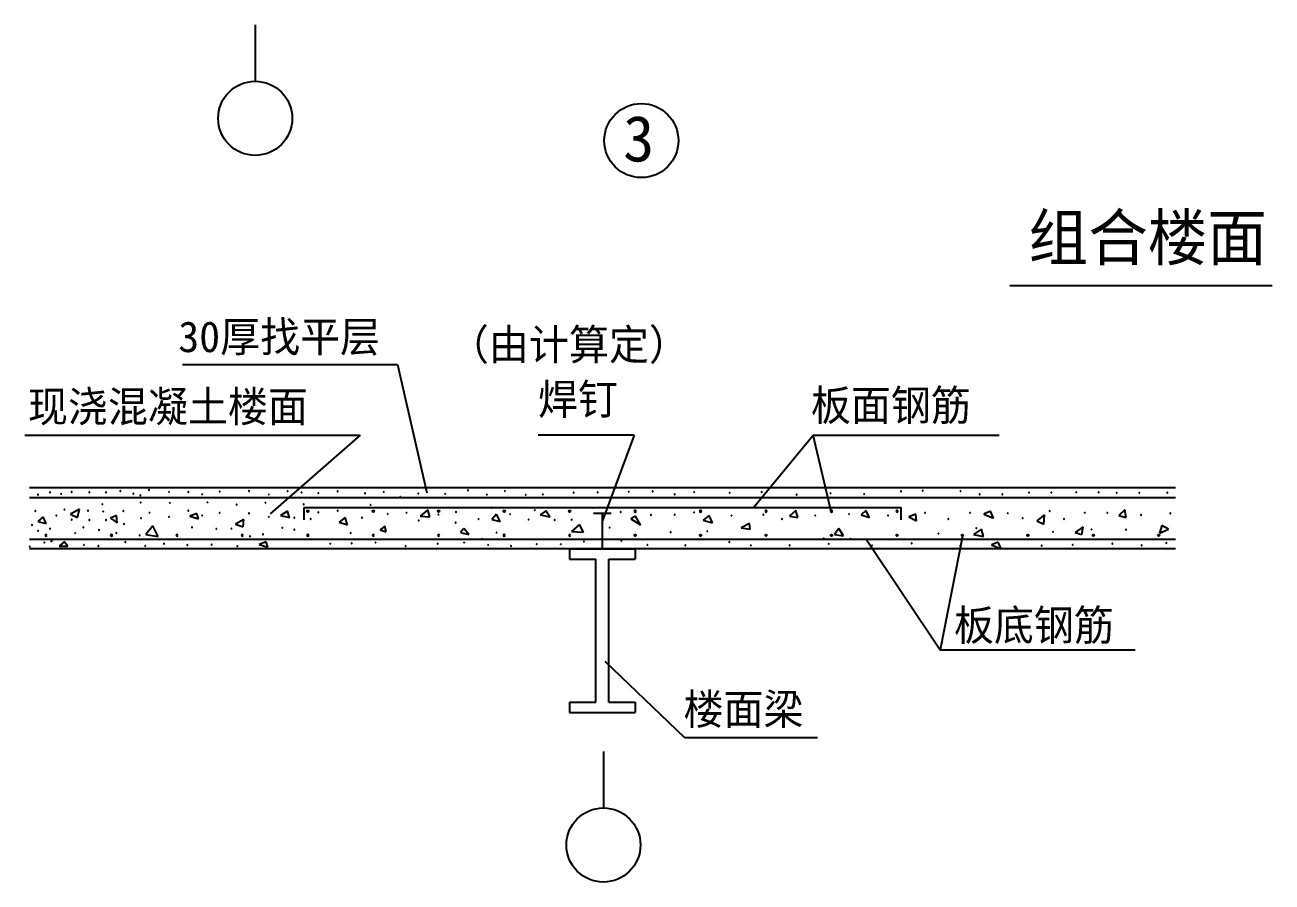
# Model space of a CAD drawing. Header units: metres. Extents: x -839 to 6628, y 668 to 11723.
# Drawn here: x -746 to 3065, y 5649 to 8267 of the extents above; entities that cross this region are included whole.
import ezdxf

# ---------------------------------------------------------------- set-up
doc = ezdxf.new("R2010")
doc.units = ezdxf.units.M
for name, color, linetype in [('HZ', 7, 'Continuous'), ('TEXT', 6, 'Continuous'), ('WALL', 2, 'Continuous'), ('WINDOW', 4, 'Continuous')]:
    doc.layers.add(name, color=color, linetype=linetype)

msp = doc.modelspace()

# ---------------------------------------------------------------- linework, layer by layer
msp.add_line((2263.25, 7470.67), (3064.63, 7470.67))
at = {"layer": 'HZ'}
msp.add_circle((1137.47, 7913.62), 113.13, dxfattribs=at)
at = {"layer": 'TEXT'}
for p, q in [((-42.49, 8266.83), (-42.49, 8094.85)), ((1021.57, 6047.65), (1021.57, 5875.67))]:
    msp.add_line(p, q, dxfattribs=at)
for centre in [(-42.49, 7981.71), (1021.57, 5762.54)]:
    msp.add_circle(centre, 113.13, dxfattribs=at)
at = {"layer": 'WALL'}
for p, q in [((918.4, 6667), (1118.4, 6667)), ((918.4, 6667), (918.4, 6635.32)), ((918.4, 6635.32), (998.4, 6635.32)), ((998.4, 6199), (998.4, 6635.32)), ((1038.4, 6199), (1038.4, 6635.32)), ((1038.4, 6635.32), (1118.4, 6635.32)), ((1118.4, 6667), (1118.4, 6635.32)), ((918.4, 6199), (918.4, 6167)), ((918.4, 6199), (998.4, 6199)), ((1038.4, 6199), (1118.4, 6199)), ((1118.4, 6199), (1118.4, 6167)), ((918.4, 6167), (1118.4, 6167))]:
    msp.add_line(p, q, dxfattribs=at)
at = {"layer": 'WINDOW'}
for p, q in [((-264.14, 7229.56), (392.19, 7229.56)), ((392.19, 7229.56), (481.78, 6838.12)), ((-746.01, 7014.42), (277.8, 7014.42)), ((277.8, 7014.42), (3.78, 6774.08)), ((1115.48, 7014.42), (822.04, 7014.42)), ((1115.48, 7014.42), (1018.4, 6753.98)), ((1480.32, 6793), (1662.04, 7014.42)), ((1717.61, 6781.4), (1662.04, 7014.42)), ((1662.04, 7014.42), (2230.89, 7014.42)), ((2769.32, 6853), (-732.53, 6853)), ((2769.32, 6823), (-732.53, 6823)), ((-579.17, 6787.83), (-606.35, 6773.2)), ((-585.44, 6762.76), (-579.17, 6787.83)), ((106.7, 6793), (1931.55, 6793)), ((106.7, 6755.12), (106.7, 6793)), ((484.89, 6785.71), (461.99, 6766.98)), ((491.14, 6764.9), (484.89, 6785.71)), ((847.19, 6783.63), (828.45, 6771.14)), ((1609.28, 6783.63), (1590.54, 6766.98)), ((1615.53, 6762.82), (1609.28, 6783.63)), ((1823.75, 6783.63), (1809.17, 6771.14)), ((1834.16, 6762.82), (1823.75, 6783.63)), ((1931.55, 6755.12), (1931.55, 6793)), ((2614.98, 6785.71), (2596.25, 6769.06)), ((2619.15, 6762.82), (2614.98, 6785.71)), ((-689.97, 6764.85), (-706.7, 6750.22)), ((-706.7, 6750.22), (-681.61, 6743.95)), ((-681.61, 6743.95), (-689.97, 6764.85)), ((-606.35, 6773.2), (-585.44, 6762.76)), ((-466.28, 6769.03), (-485.09, 6760.67)), ((-485.09, 6760.67), (-464.18, 6746.04)), ((-464.18, 6746.04), (-466.28, 6769.03)), ((-221.12, 6774.6), (-242.58, 6766.94)), ((-242.58, 6766.94), (-215.4, 6758.58)), ((-215.4, 6758.58), (-221.12, 6774.6)), ((-77.3, 6756.58), (-102.29, 6742.01)), ((-79.39, 6733.69), (-77.3, 6756.58)), ((55.96, 6781.55), (35.14, 6769.06)), ((35.14, 6769.06), (62.2, 6762.82)), ((62.2, 6762.82), (55.96, 6781.55)), ((232.94, 6762.82), (214.2, 6748.25)), ((214.2, 6748.25), (239.19, 6739.93)), ((239.19, 6739.93), (232.94, 6762.82)), ((461.99, 6766.98), (491.14, 6764.9)), ((695.19, 6773.22), (680.62, 6756.58)), ((680.62, 6756.58), (705.6, 6750.34)), ((705.6, 6750.34), (695.19, 6773.22)), ((828.45, 6771.14), (857.61, 6764.9)), ((857.61, 6764.9), (845.76, 6782.68)), ((991.26, 6775.54), (1045.53, 6775.54)), ((1018.4, 6667), (1018.4, 6775.54)), ((1119.72, 6766.62), (1105.39, 6758.66)), ((1105.39, 6758.66), (1134.54, 6739.93)), ((1134.54, 6739.93), (1119.72, 6766.62)), ((1344.84, 6769.06), (1326.1, 6754.5)), ((1326.1, 6754.5), (1355.25, 6746.17)), ((1355.25, 6746.17), (1344.84, 6769.06)), ((1590.54, 6766.98), (1615.53, 6762.82)), ((1809.17, 6771.14), (1834.16, 6762.82)), ((1975.75, 6773.22), (1954.93, 6764.9)), ((1954.93, 6764.9), (1977.83, 6752.42)), ((1977.83, 6752.42), (1975.75, 6773.22)), ((2204.38, 6781.72), (2183.97, 6773.22)), ((2183.97, 6773.22), (2213.12, 6760.74)), ((2213.12, 6760.74), (2204.38, 6781.72)), ((2369.28, 6771.14), (2346.38, 6752.42)), ((2346.38, 6752.42), (2367.2, 6742.01)), ((2367.2, 6742.01), (2369.28, 6771.14)), ((2596.25, 6769.06), (2619.15, 6762.82)), ((-355.47, 6737.69), (-376.38, 6710.53)), ((-376.38, 6710.53), (-338.75, 6704.26)), ((-338.75, 6704.26), (-355.47, 6737.69)), ((-102.29, 6742.01), (-79.39, 6733.69)), ((353.71, 6735.77), (339.14, 6725.37)), ((339.14, 6725.37), (357.88, 6719.12)), ((357.88, 6719.12), (353.71, 6735.77)), ((595.25, 6729.53), (584.84, 6717.04)), ((584.84, 6717.04), (609.82, 6710.8)), ((609.82, 6710.8), (595.25, 6729.53)), ((948.61, 6741.01), (923.63, 6720.2)), ((923.63, 6720.2), (961.11, 6718.12)), ((961.11, 6718.12), (948.61, 6741.01)), ((1467.69, 6744.09), (1442.7, 6731.61)), ((1442.7, 6731.61), (1469.77, 6727.45)), ((1469.77, 6727.45), (1467.69, 6744.09)), ((1740.46, 6729.53), (1727.97, 6710.8)), ((1727.97, 6710.8), (1755.03, 6706.64)), ((1755.03, 6706.64), (1740.46, 6729.53)), ((2119.33, 6711.18), (2050.31, 6358.45)), ((2176.86, 6727.45), (2151.88, 6710.8)), ((2151.88, 6710.8), (2183.11, 6704.56)), ((2183.11, 6704.56), (2176.86, 6727.45)), ((2487.97, 6733.69), (2462.98, 6717.04)), ((2462.98, 6717.04), (2483.81, 6710.8)), ((2483.81, 6710.8), (2487.97, 6733.69)), ((2727.42, 6737.85), (2721.18, 6714.96)), ((2721.18, 6714.96), (2748.25, 6727.45)), ((2748.25, 6727.45), (2727.42, 6737.85)), ((-732.53, 6697), (2769.32, 6697)), ((-668.12, 6692.51), (-662.85, 6688.88)), ((-625.16, 6689.55), (-641.88, 6674.92)), ((-641.88, 6674.92), (-614.7, 6674.92)), ((-614.7, 6674.92), (-626.48, 6688.39)), ((-9.19, 6688.01), (-30.65, 6680.35)), ((-30.65, 6680.35), (-3.47, 6672)), ((-3.47, 6672), (-9.19, 6688.01)), ((1826.09, 6693.76), (2050.31, 6358.45)), ((2227.89, 6687.77), (2207.48, 6679.27)), ((2207.48, 6679.27), (2236.63, 6666.78)), ((2236.63, 6666.78), (2227.89, 6687.77)), ((2769.32, 6667), (-732.53, 6667)), ((2050.31, 6358.45), (2646.85, 6358.45)), ((1270.51, 6089.97), (1027.02, 6322.63)), ((1675.95, 6089.97), (1270.51, 6089.97))]:
    msp.add_line(p, q, dxfattribs=at)
for points in [[(-706.82, 6832.63, 1), (-705.82, 6832.63, 1)], [(-669.69, 6839.5, 1), (-668.69, 6839.5, 1)], [(-635.87, 6834.72, 1), (-634.87, 6834.72, 1)], [(-603.68, 6840.79, 1), (-602.68, 6840.79, 1)], [(-550.05, 6839.42, 1), (-549.05, 6839.42, 1)], [(-499.16, 6839.42, 1), (-498.16, 6839.42, 1)], [(-455.24, 6843.61, 1), (-454.24, 6843.61, 1)], [(-415.02, 6835.78, 1), (-414.02, 6835.78, 1)], [(-393.84, 6830.36, 1), (-392.84, 6830.36, 1)], [(-367.71, 6846.85, 1), (-366.71, 6846.85, 1)], [(-306.63, 6841.05, 1), (-305.63, 6841.05, 1)], [(-247.5, 6840.78, 1), (-246.5, 6840.78, 1)], [(-204.87, 6833.79, 1), (-203.87, 6833.79, 1)], [(-151.24, 6842.04, 1), (-150.24, 6842.04, 1)], [(-61.85, 6843.91, 1), (-60.85, 6843.91, 1)], [(-1.34, 6832.92, 1), (-0.34, 6832.92, 1)], [(56.25, 6843.18, 1), (57.25, 6843.18, 1)], [(98.89, 6839.06, 1), (99.89, 6839.06, 1)], [(149.94, 6836.9, 1), (150.94, 6836.9, 1)], [(209.07, 6842.4, 1), (210.07, 6842.4, 1)], [(292.27, 6836.63, 1), (293.27, 6836.63, 1)], [(350.03, 6840.75, 1), (351.03, 6840.75, 1)], [(400.29, 6825.08, 1), (401.29, 6825.08, 1)], [(455.3, 6836.08, 1), (456.3, 6836.08, 1)], [(537.46, 6834.9, 1), (538.46, 6834.9, 1)], [(607.6, 6845.9, 1), (608.6, 6845.9, 1)], [(664.96, 6832.58, 1), (665.96, 6832.58, 1)], [(719.97, 6843.58, 1), (720.97, 6843.58, 1)], [(783.71, 6831.89, 1), (784.71, 6831.89, 1)], [(835.97, 6833.27, 1), (836.97, 6833.27, 1)], [(930.26, 6838.21, 1), (931.26, 6838.21, 1)], [(1003.15, 6839.58, 1), (1004.15, 6839.58, 1)], [(1098.64, 6841.39, 1), (1099.64, 6841.39, 1)], [(1171.53, 6842.76, 1), (1172.53, 6842.76, 1)], [(1239.11, 6833.38, 1), (1240.11, 6833.38, 1)], [(1298.24, 6840.26, 1), (1299.24, 6840.26, 1)], [(1406.75, 6838.14, 1), (1407.75, 6838.14, 1)], [(1504.39, 6840.89, 1), (1505.39, 6840.89, 1)], [(1611.86, 6832.51, 1), (1612.86, 6832.51, 1)], [(1715, 6836.63, 1), (1716, 6836.63, 1)], [(1817.75, 6834.38, 1), (1818.75, 6834.38, 1)], [(1930.52, 6842.63, 1), (1931.52, 6842.63, 1)], [(1996.71, 6844.51, 1), (1997.71, 6844.51, 1)], [(2112.23, 6843.13, 1), (2113.23, 6843.13, 1)], [(2170.95, 6833.25, 1), (2171.95, 6833.25, 1)], [(2239.72, 6833.25, 1), (2240.72, 6833.25, 1)], [(2321.12, 6838.88, 1), (2322.12, 6838.88, 1)], [(2389.88, 6838.88, 1), (2390.88, 6838.88, 1)], [(2465.71, 6839.55, 1), (2466.71, 6839.55, 1)], [(2534.47, 6839.55, 1), (2535.47, 6839.55, 1)], [(2589.49, 6838.1, 1), (2590.49, 6838.1, 1)], [(2658.25, 6838.1, 1), (2659.25, 6838.1, 1)], [(2744.48, 6838.18, 1), (2745.48, 6838.18, 1)], [(-715.07, 6782.47, 1), (-714.07, 6782.47, 1)], [(-625.68, 6786.6, 1), (-624.68, 6786.6, 1)], [(-554.17, 6783.85, 1), (-553.17, 6783.85, 1)], [(-509.76, 6803.33, 1), (-508.76, 6803.33, 1)], [(-445.53, 6782.47, 1), (-444.53, 6782.47, 1)], [(-393.07, 6808.46, 1), (-392.07, 6808.46, 1)], [(-303.72, 6807.4, 1), (-302.72, 6807.4, 1)], [(-247.5, 6783.85, 1), (-246.5, 6783.85, 1)], [(-188.7, 6808.57, 1), (-187.7, 6808.57, 1)], [(-99.39, 6802.05, 1), (-98.39, 6802.05, 1)], [(-11.58, 6807.9, 1), (-10.58, 6807.9, 1)], [(104.96, 6802.55, 1), (105.96, 6802.55, 1)], [(120.9, 6781.81, -1), (115.9, 6781.81, -1)], [(209.07, 6783.85, 1), (210.07, 6783.85, 1)], [(309.4, 6800.96, 1), (310.4, 6800.96, 1)], [(320.9, 6781.81, -1), (315.9, 6781.81, -1)], [(520.9, 6781.81, -1), (515.9, 6781.81, -1)], [(679.28, 6792.81, 1), (680.28, 6792.81, 1)], [(720.9, 6781.81, -1), (715.9, 6781.81, -1)], [(811.41, 6785.22, 1), (812.41, 6785.22, 1)], [(920.9, 6781.81, -1), (915.9, 6781.81, -1)], [(990.19, 6792.09, 1), (991.19, 6792.09, 1)], [(1115.9, 6781.81, 1), (1120.9, 6781.81, 1)], [(1315.9, 6781.81, 1), (1320.9, 6781.81, 1)], [(1515.9, 6781.81, 1), (1520.9, 6781.81, 1)], [(1715.9, 6781.81, 1), (1720.9, 6781.81, 1)], [(1915.9, 6781.81, 1), (1920.9, 6781.81, 1)], [(2384.66, 6782.47, 1), (2385.66, 6782.47, 1)], [(-650.44, 6768.73, 1), (-649.44, 6768.73, 1)], [(-603.68, 6756.36, 1), (-602.68, 6756.36, 1)], [(-550.05, 6754.99, 1), (-549.05, 6754.99, 1)], [(-507.42, 6781.1, 1), (-506.42, 6781.1, 1)], [(-499.16, 6754.99, 1), (-498.16, 6754.99, 1)], [(-391.9, 6760.49, 1), (-390.9, 6760.49, 1)], [(-365.77, 6776.98, 1), (-364.77, 6776.98, 1)], [(-306.63, 6764.61, 1), (-305.63, 6764.61, 1)], [(-204.87, 6768.73, 1), (-203.87, 6768.73, 1)], [(-151.24, 6776.98, 1), (-150.24, 6776.98, 1)], [(-61.85, 6775.6, 1), (-60.85, 6775.6, 1)], [(-1.34, 6764.61, 1), (-0.34, 6764.61, 1)], [(76.41, 6761.86, 1), (77.41, 6761.86, 1)], [(126.56, 6757.74, 1), (127.56, 6757.74, 1)], [(149.94, 6778.35, 1), (150.94, 6778.35, 1)], [(283.33, 6761.86, 1), (284.33, 6761.86, 1)], [(361.72, 6772.85, 1), (362.72, 6772.85, 1)], [(419.48, 6776.98, 1), (420.48, 6776.98, 1)], [(456.61, 6753.61, 1), (457.61, 6753.61, 1)], [(517.12, 6771.48, 1), (518.12, 6771.48, 1)], [(569.38, 6746.74, 1), (570.38, 6746.74, 1)], [(570.75, 6779.73, 1), (571.75, 6779.73, 1)], [(639.51, 6757.74, 1), (640.51, 6757.74, 1)], [(735.78, 6772.85, 1), (736.78, 6772.85, 1)], [(792.16, 6756.36, 1), (793.16, 6756.36, 1)], [(871.92, 6754.99, 1), (872.92, 6754.99, 1)], [(924.18, 6756.36, 1), (925.18, 6756.36, 1)], [(1074.08, 6779.73, 1), (1075.08, 6779.73, 1)], [(1166.22, 6770.11, 1), (1167.22, 6770.11, 1)], [(1239.11, 6771.48, 1), (1240.11, 6771.48, 1)], [(1298.24, 6778.35, 1), (1299.24, 6778.35, 1)], [(1412.38, 6768.73, 1), (1413.38, 6768.73, 1)], [(1510.02, 6771.48, 1), (1511.02, 6771.48, 1)], [(1566.41, 6757.74, 1), (1567.41, 6757.74, 1)], [(1668.17, 6768.73, 1), (1669.17, 6768.73, 1)], [(1771.31, 6772.85, 1), (1772.31, 6772.85, 1)], [(1890.96, 6768.73, 1), (1891.96, 6768.73, 1)], [(2003.72, 6776.98, 1), (2004.72, 6776.98, 1)], [(2075.24, 6757.74, 1), (2076.24, 6757.74, 1)], [(2141.25, 6776.98, 1), (2142.25, 6776.98, 1)], [(2256.76, 6775.6, 1), (2257.76, 6775.6, 1)], [(2302.15, 6760.49, 1), (2303.15, 6760.49, 1)], [(2428.67, 6757.74, 1), (2429.67, 6757.74, 1)], [(2491.93, 6776.98, 1), (2492.93, 6776.98, 1)], [(2560.69, 6776.98, 1), (2561.69, 6776.98, 1)], [(2663.83, 6770.11, 1), (2664.83, 6770.11, 1)], [(2753.22, 6775.6, 1), (2754.22, 6775.6, 1)], [(-724.7, 6739.87, 1), (-723.7, 6739.87, 1)], [(-706.82, 6722.01, 1), (-705.82, 6722.01, 1)], [(-679.1, 6708.19, 1), (-684.1, 6708.19, 1)], [(-669.69, 6728.88, 1), (-668.69, 6728.88, 1)], [(-593.07, 6714.9, 1), (-592.07, 6714.9, 1)], [(-568.31, 6732.77, 1), (-567.31, 6732.77, 1)], [(-520.24, 6724.57, 1), (-519.24, 6724.57, 1)], [(-479.1, 6708.19, 1), (-484.1, 6708.19, 1)], [(-467.53, 6715.13, 1), (-466.53, 6715.13, 1)], [(-444.16, 6742.62, 1), (-443.16, 6742.62, 1)], [(-396.02, 6708.26, 1), (-395.02, 6708.26, 1)], [(-279.1, 6708.19, 1), (-284.1, 6708.19, 1)], [(-235.8, 6732.36, 1), (-234.8, 6732.36, 1)], [(-161.85, 6728.15, 1), (-160.85, 6728.15, 1)], [(-115.48, 6728.88, 1), (-114.48, 6728.88, 1)], [(-79.1, 6708.19, 1), (-84.1, 6708.19, 1)], [(-19.22, 6711.01, 1), (-18.22, 6711.01, 1)], [(39.93, 6731.18, 1), (40.93, 6731.18, 1)], [(76.91, 6725.53, 1), (77.91, 6725.53, 1)], [(120.9, 6708.19, 1), (115.9, 6708.19, 1)], [(248.95, 6715.13, 1), (249.95, 6715.13, 1)], [(320.9, 6708.19, 1), (315.9, 6708.19, 1)], [(520.9, 6708.19, 1), (515.9, 6708.19, 1)], [(694.52, 6716.51, 1), (695.52, 6716.51, 1)], [(720.9, 6708.19, 1), (715.9, 6708.19, 1)], [(920.9, 6708.19, 1), (915.9, 6708.19, 1)], [(1039.7, 6731.63, 1), (1040.7, 6731.63, 1)], [(1115.9, 6708.19, -1), (1120.9, 6708.19, -1)], [(1226.39, 6717.3, 1), (1227.39, 6717.3, 1)], [(1315.9, 6708.19, -1), (1320.9, 6708.19, -1)], [(1338.12, 6720.63, 1), (1339.12, 6720.63, 1)], [(1515.9, 6708.19, -1), (1520.9, 6708.19, -1)], [(1715.9, 6708.19, -1), (1720.9, 6708.19, -1)], [(1915.9, 6708.19, -1), (1920.9, 6708.19, -1)], [(2044.98, 6713.76, 1), (2045.98, 6713.76, 1)], [(2115.9, 6708.19, -1), (2120.9, 6708.19, -1)], [(2160.5, 6730.25, 1), (2161.5, 6730.25, 1)], [(2315.9, 6708.19, -1), (2320.9, 6708.19, -1)], [(2394.64, 6718.86, 1), (2395.64, 6718.86, 1)], [(2512.55, 6726.13, 1), (2513.55, 6726.13, 1)], [(2515.9, 6708.19, -1), (2520.9, 6708.19, -1)], [(2617.51, 6725.62, 1), (2618.51, 6725.62, 1)], [(2715.9, 6708.19, -1), (2720.9, 6708.19, -1)], [(-731.58, 6673.9, 1), (-730.58, 6673.9, 1)], [(-687.57, 6686.27, 1), (-686.57, 6686.27, 1)], [(-566.43, 6678.93, 1), (-565.43, 6678.93, 1)], [(-521.99, 6675.95, 1), (-520.99, 6675.95, 1)], [(-440.03, 6687.65, 1), (-439.03, 6687.65, 1)], [(-379.14, 6675.95, 1), (-378.14, 6675.95, 1)], [(-321.55, 6682.77, 1), (-320.55, 6682.77, 1)], [(-250.22, 6678.58, 1), (-249.22, 6678.58, 1)], [(-176.18, 6679.77, 1), (-175.18, 6679.77, 1)], [(-97.73, 6675.09, 1), (-96.73, 6675.09, 1)], [(-59.1, 6705.51, 1), (-58.1, 6705.51, 1)], [(186.2, 6682.49, 1), (187.2, 6682.49, 1)], [(251.7, 6683.52, 1), (252.7, 6683.52, 1)], [(324.59, 6686.27, 1), (325.59, 6686.27, 1)], [(417.14, 6675.27, 1), (418.14, 6675.27, 1)], [(514.39, 6682.45, 1), (515.39, 6682.45, 1)], [(595.51, 6686.27, 1), (596.51, 6686.27, 1)], [(650.51, 6697.27, 1), (651.51, 6697.27, 1)], [(668.81, 6678.94, 1), (669.81, 6678.94, 1)], [(738.89, 6675.34, 1), (739.89, 6675.34, 1)], [(817.37, 6681.28, 1), (818.37, 6681.28, 1)], [(890.96, 6681.18, 1), (891.96, 6681.18, 1)], [(961.31, 6689.02, 1), (962.31, 6689.02, 1)], [(1075.45, 6691.77, 1), (1076.45, 6691.77, 1)], [(1155.69, 6678.92, 1), (1156.69, 6678.92, 1)], [(1271.5, 6677.75, 1), (1272.5, 6677.75, 1)], [(1405.51, 6687.65, 1), (1406.51, 6687.65, 1)], [(1471.53, 6677.46, 1), (1472.53, 6677.46, 1)], [(1590.25, 6677.47, 1), (1591.25, 6677.47, 1)], [(1694.3, 6698.64, 1), (1695.3, 6698.64, 1)], [(1709.59, 6682.19, 1), (1710.59, 6682.19, 1)], [(1776.81, 6697.27, 1), (1777.81, 6697.27, 1)], [(1842.02, 6677.18, 1), (1843.02, 6677.18, 1)], [(1962.71, 6684.13, 1), (1963.71, 6684.13, 1)], [(2111.87, 6676.65, 1), (2112.87, 6676.65, 1)], [(2360.18, 6676.79, 1), (2361.18, 6676.79, 1)], [(2454.88, 6679.28, 1), (2455.88, 6679.28, 1)], [(2575.99, 6682.79, 1), (2576.99, 6682.79, 1)], [(2665.72, 6677.44, 1), (2666.72, 6677.44, 1)], [(2740.84, 6684.9, 1), (2741.84, 6684.9, 1)]]:
    msp.add_lwpolyline(points, format="xyb", close=True, dxfattribs=at)

# ---------------------------------------------------------------- texts
at = {"layer": 'HZ'}
for s, height, p in [('3', 140, (1081.85, 7849.93)), (' 组合楼面', 140, (2225.54, 7547.74)), ('30厚找平层', 94, (-277.53, 7267.76)), ('（由计算定）', 94, (549.55, 7243.73)), ('焊钉', 94, (821.57, 7077.03)), ('板面钢筋', 94, (1655.44, 7058.49)), ('现浇混凝土楼面', 94, (-736.91, 7054.43)), ('板底钢筋', 94, (2092.57, 6386.94)), ('楼面梁', 94, (1266.28, 6130.26))]:
    msp.add_text(s, height=height, dxfattribs=at).set_placement(p)

doc.saveas('drawing.dxf')
